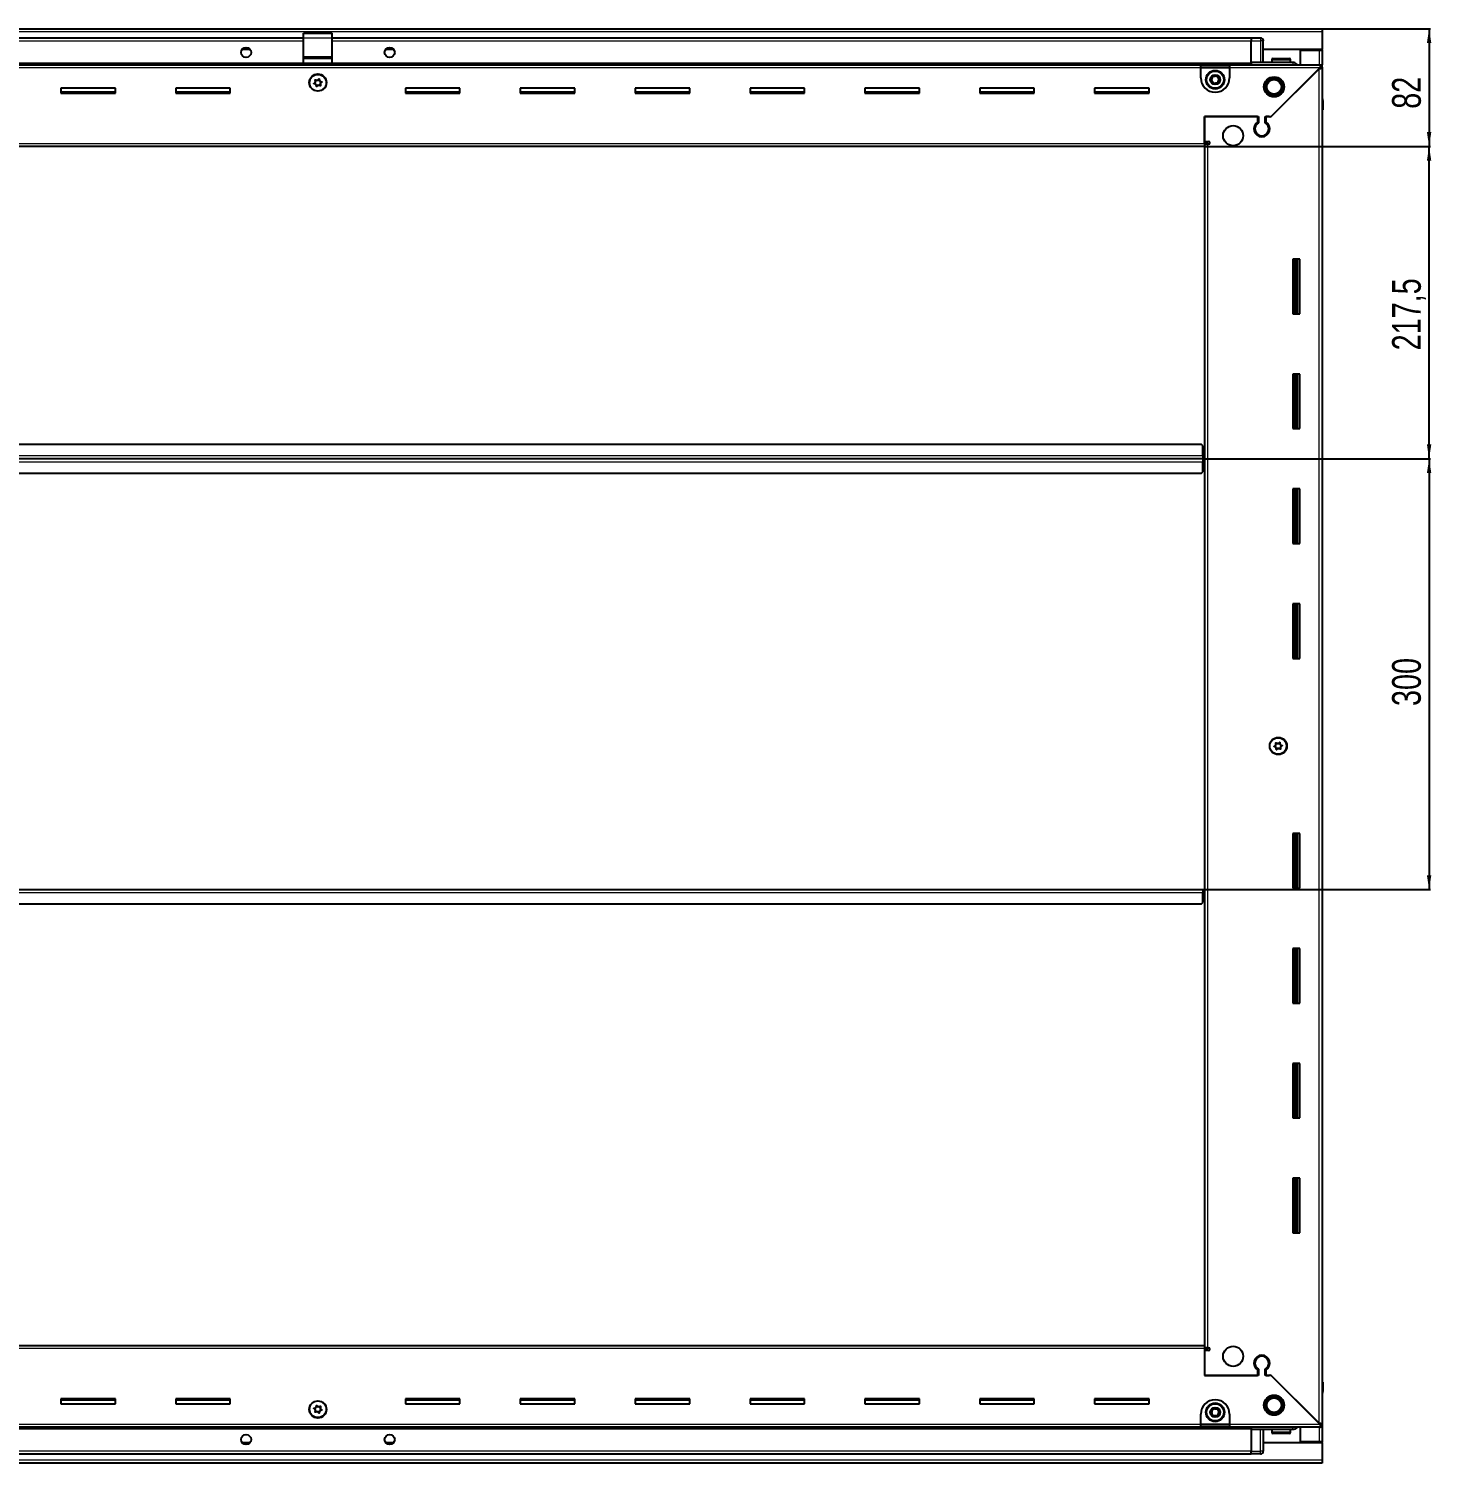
# Model space of a CAD drawing. Header units: millimetres. Extents: x 1219 to 4961, y 106 to 1896.
# Drawn here: x 3984 to 4961, y 677 to 1676 of the extents above; entities that cross this region are included whole.
import ezdxf

# ---------------------------------------------------------------- set-up
doc = ezdxf.new("R2010")
doc.units = ezdxf.units.MM
doc.layers.add('FORMAT', color=7, linetype='Continuous')
doc.styles.add('SLDTEXTSTYLE0', font='TXT', dxfattribs={"width": 0.75})
doc.dimstyles.new('SLDDIMSTYLE0', dxfattribs={"dimtxt": 20, "dimasz": 10, "dimexe": 0, "dimexo": 0.0625, "dimgap": 5, "dimtad": 2, "dimdec": 1, "dimrnd": 1e-09, "dimzin": 12, "dimdsep": 46, "dimtxsty": 'SLDTEXTSTYLE0', "dimsah": 1, "dimcen": 0.09, "dimadec": 0, "dimazin": 3, "dimtfac": 1, "dimtofl": 0, "dimtmove": 0, "dimatfit": 3, "dimfxl": 0, "dimfrac": 2, "dimtolj": 1, "dimtzin": 12, "dimarcsym": 0})

# ---------------------------------------------------------------- blocks, each defined once
blk = doc.blocks.new('_D_7')
at = {"layer": 'FORMAT'}
for p, q in [((4884.72, 1675.82), (4960.21, 1675.82)), ((4959.21, 1675.82), (4959.21, 1593.82)), ((4802.72, 1593.82), (4960.21, 1593.82))]:
    blk.add_line(p, q, dxfattribs=at)
for points in [[(4959.21, 1675.82), (4957.68, 1665.82), (4960.75, 1665.82)], [(4959.21, 1593.82), (4960.75, 1603.82), (4957.68, 1603.82)]]:
    blk.add_solid(points, dxfattribs=at)
at = {"layer": 'FORMAT', "insert": (4933.43, 1620.05), "char_height": 20, "attachment_point": 1, "rotation": 90, "style": 'SLDTEXTSTYLE0'}
blk.add_mtext('82', dxfattribs=at)
blk = doc.blocks.new('_D_8')
at = {"layer": 'FORMAT'}
for p, q in [((4802.72, 1593.82), (4960.21, 1593.82)), ((4959.21, 1376.32), (4959.21, 1593.82)), ((4801.72, 1376.32), (4960.21, 1376.32))]:
    blk.add_line(p, q, dxfattribs=at)
for points in [[(4959.21, 1593.82), (4957.68, 1583.82), (4960.75, 1583.82)], [(4959.21, 1376.32), (4960.75, 1386.32), (4957.68, 1386.32)]]:
    blk.add_solid(points, dxfattribs=at)
at = {"layer": 'FORMAT', "insert": (4933.43, 1451.82), "char_height": 20, "attachment_point": 1, "rotation": 90, "style": 'SLDTEXTSTYLE0'}
blk.add_mtext('217,5', dxfattribs=at)
blk = doc.blocks.new('_D_9')
at = {"layer": 'FORMAT'}
for p, q in [((4801.72, 1376.32), (4960.21, 1376.32)), ((4959.21, 1376.32), (4959.21, 1076.32)), ((4801.72, 1076.32), (4960.21, 1076.32))]:
    blk.add_line(p, q, dxfattribs=at)
for points in [[(4959.21, 1376.32), (4957.68, 1366.32), (4960.75, 1366.32)], [(4959.21, 1076.32), (4960.75, 1086.32), (4957.68, 1086.32)]]:
    blk.add_solid(points, dxfattribs=at)
at = {"layer": 'FORMAT', "insert": (4933.43, 1204.16), "char_height": 20, "attachment_point": 1, "rotation": 90, "style": 'SLDTEXTSTYLE0'}
blk.add_mtext('300', dxfattribs=at)

msp = doc.modelspace()

# ---------------------------------------------------------------- linework, layer by layer
at = {"color": 7, "linetype": 'Continuous', "lineweight": 25}
for p, q in [((3485.71, 1675.82), (4884.71, 1675.82)), ((4175.21, 1669.17), (3535.21, 1669.17)), ((4175.21, 1672.82), (4195.21, 1672.82)), ((4175.21, 1669.56), (4175.21, 1672.82)), ((4175.21, 1656.41), (4175.21, 1669.56)), ((4195.21, 1669.56), (4195.21, 1672.82)), ((4195.21, 1656.41), (4195.21, 1669.56)), ((4835.21, 1669.17), (4195.21, 1669.17)), ((4835.21, 1669.32), (4835.21, 1669.32)), ((4841.71, 1669.32), (4835.21, 1669.32)), ((4841.71, 1669.32), (4835.21, 1669.32)), ((4835.21, 1669.32), (4835.21, 1667.32)), ((4884.71, 1675.82), (4884.71, 1673.72)), ((4884.71, 1673.72), (4884.71, 1661.32)), ((4138.09, 1661.32), (4132.34, 1661.32)), ((4238.09, 1661.32), (4232.34, 1661.32)), ((4835.21, 1652.32), (4835.21, 1667.32)), ((4843.71, 1667.32), (4843.71, 1667.32)), ((4843.71, 1652.32), (4843.71, 1667.32)), ((4884.71, 1661.32), (4843.71, 1661.32)), ((4869.71, 1650.57), (4869.71, 1660.82)), ((4869.71, 1660.82), (4882.61, 1660.82)), ((4882.61, 1660.82), (4884.71, 1660.82)), ((4883.21, 1660.82), (4883.21, 1661.32)), ((4884.71, 1660.82), (4884.71, 1661.32)), ((4884.71, 1660.82), (4884.71, 1650.57)), ((3535.21, 1651.17), (4835.21, 1651.17)), ((3570.21, 1650.57), (4800.21, 1650.57)), ((4175.21, 1655.32), (4175.21, 1656.41)), ((4175.21, 1655.32), (4195.21, 1655.32)), ((4175.21, 1651.82), (4175.21, 1655.32)), ((4175.21, 1651.82), (4195.21, 1651.82)), ((4179.21, 1651.82), (4179.21, 1651.17)), ((4181.71, 1651.17), (4181.71, 1651.82)), ((4188.71, 1651.17), (4188.71, 1651.82)), ((4191.21, 1651.17), (4191.21, 1651.82)), ((4195.21, 1655.32), (4195.21, 1656.41)), ((4195.21, 1651.82), (4195.21, 1655.32)), ((4800.21, 1648.47), (4800.21, 1650.57)), ((4800.21, 1650.57), (4820.21, 1650.57)), ((4800.21, 1649.07), (4820.21, 1649.07)), ((4800.21, 1641.57), (4800.21, 1648.47)), ((4820.21, 1650.57), (4883.71, 1650.57)), ((4820.21, 1650.57), (4820.21, 1648.47)), ((4820.21, 1648.47), (4820.21, 1641.57)), ((4835.21, 1652.32), (4835.21, 1651.82)), ((4864.21, 1652.32), (4835.21, 1652.32)), ((4835.21, 1652.29), (4835.29, 1650.57)), ((4849.21, 1614.57), (4883.11, 1648.47)), ((4849.71, 1654.22), (4849.71, 1652.32)), ((4850.51, 1655.02), (4861.91, 1655.02)), ((4862.71, 1652.32), (4862.71, 1654.22)), ((4883.21, 1648.57), (4884.71, 1648.57)), ((4883.71, 1649.07), (4883.71, 1650.57)), ((4883.71, 1650.57), (4884.71, 1650.57)), ((4883.71, 1649.07), (4884.71, 1649.07)), ((4884.71, 1649.07), (4884.71, 1650.57)), ((4884.71, 1649.07), (4884.71, 1648.57)), ((4884.71, 1648.57), (4884.71, 704.07)), ((4882.61, 1647.97), (4848.51, 1613.87)), ((4044.21, 1634.32), (4006.21, 1634.32)), ((4006.21, 1634.32), (4006.21, 1630.82)), ((4044.21, 1631.57), (4006.21, 1631.57)), ((4006.21, 1630.82), (4044.21, 1630.82)), ((4044.21, 1630.82), (4044.21, 1634.32)), ((4124.21, 1634.32), (4086.21, 1634.32)), ((4086.21, 1634.32), (4086.21, 1630.82)), ((4124.21, 1631.57), (4086.21, 1631.57)), ((4086.21, 1630.82), (4124.21, 1630.82)), ((4124.21, 1630.82), (4124.21, 1634.32)), ((4284.21, 1634.32), (4246.21, 1634.32)), ((4246.21, 1634.32), (4246.21, 1630.82)), ((4284.21, 1631.57), (4246.21, 1631.57)), ((4246.21, 1630.82), (4284.21, 1630.82)), ((4284.21, 1630.82), (4284.21, 1634.32)), ((4364.21, 1634.32), (4326.21, 1634.32)), ((4326.21, 1634.32), (4326.21, 1630.82)), ((4364.21, 1631.57), (4326.21, 1631.57)), ((4326.21, 1630.82), (4364.21, 1630.82)), ((4364.21, 1630.82), (4364.21, 1634.32)), ((4444.21, 1634.32), (4406.21, 1634.32)), ((4406.21, 1634.32), (4406.21, 1630.82)), ((4444.21, 1631.57), (4406.21, 1631.57)), ((4406.21, 1630.82), (4444.21, 1630.82)), ((4444.21, 1630.82), (4444.21, 1634.32)), ((4524.21, 1634.32), (4486.21, 1634.32)), ((4486.21, 1634.32), (4486.21, 1630.82)), ((4524.21, 1631.57), (4486.21, 1631.57)), ((4486.21, 1630.82), (4524.21, 1630.82)), ((4524.21, 1630.82), (4524.21, 1634.32)), ((4604.21, 1634.32), (4566.21, 1634.32)), ((4566.21, 1634.32), (4566.21, 1630.82)), ((4604.21, 1631.57), (4566.21, 1631.57)), ((4566.21, 1630.82), (4604.21, 1630.82)), ((4604.21, 1630.82), (4604.21, 1634.32)), ((4684.21, 1634.32), (4646.21, 1634.32)), ((4646.21, 1634.32), (4646.21, 1630.82)), ((4684.21, 1631.57), (4646.21, 1631.57)), ((4646.21, 1630.82), (4684.21, 1630.82)), ((4684.21, 1630.82), (4684.21, 1634.32)), ((4764.21, 1634.32), (4726.21, 1634.32)), ((4726.21, 1634.32), (4726.21, 1630.82)), ((4764.21, 1631.57), (4726.21, 1631.57)), ((4726.21, 1630.82), (4764.21, 1630.82)), ((4764.21, 1630.82), (4764.21, 1634.32)), ((4884.71, 1627.15), (4884.71, 1627.15)), ((4884.71, 1619.32), (4885.21, 1619.32)), ((4885.06, 733.32), (4885.06, 1619.32)), ((4885.21, 1625.82), (4885.21, 1619.32)), ((4885.21, 1619.32), (4885.21, 1625.82)), ((4885.21, 1619.32), (4885.21, 1619.32)), ((4885.21, 1619.32), (4885.21, 1619.32)), ((4802.71, 1614.57), (4840.41, 1614.57)), ((4802.71, 1595.92), (4802.71, 1614.57)), ((4802.71, 1614.57), (4802.71, 1597.32)), ((4839.71, 1614.57), (4802.71, 1614.57)), ((4839.71, 1614.57), (4839.71, 1610.68)), ((4840.41, 1614.57), (4840.41, 1610.29)), ((4845.01, 1614.57), (4849.21, 1614.57)), ((4845.01, 1610.29), (4845.01, 1614.57)), ((4847.81, 1614.57), (4845.71, 1614.57)), ((4845.71, 1610.68), (4845.71, 1614.57)), ((4848.51, 1613.87), (4847.81, 1614.57)), ((4844.71, 1601.71), (4844.71, 1600.95)), ((4802.71, 1593.82), (3567.71, 1593.82)), ((4802.71, 1597.32), (4805.56, 1597.32)), ((4804.71, 1596.32), (4802.71, 1596.32)), ((4802.71, 1595.92), (4802.71, 1593.82)), ((4802.71, 1595.32), (4804.81, 1595.32)), ((4802.71, 1593.82), (4802.71, 758.82)), ((4804.71, 1595.32), (4804.71, 1596.32)), ((4805.56, 1595.32), (4804.81, 1595.32)), ((4864.21, 1515.32), (4864.21, 1477.32)), ((4869.21, 1515.32), (4864.21, 1515.32)), ((4865.24, 1515.32), (4865.24, 1477.32)), ((4865.27, 1515.32), (4865.27, 1477.32)), ((4867.06, 1515.32), (4867.06, 1477.32)), ((4869.21, 1477.32), (4869.21, 1515.32)), ((4864.21, 1477.32), (4869.21, 1477.32)), ((4864.21, 1435.32), (4864.21, 1397.32)), ((4869.21, 1435.32), (4864.21, 1435.32)), ((4865.24, 1435.32), (4865.24, 1397.32)), ((4865.27, 1435.32), (4865.27, 1397.32)), ((4867.06, 1435.32), (4867.06, 1397.32)), ((4869.21, 1397.32), (4869.21, 1435.32)), ((4864.21, 1397.32), (4869.21, 1397.32)), ((4800.71, 1386.32), (3569.71, 1386.32)), ((4801.71, 1385.32), (4800.71, 1386.32)), ((4801.71, 1378.42), (4801.71, 1385.32)), ((4801.96, 1379.17), (4801.71, 1379.17)), ((4801.96, 1376.32), (4801.96, 1379.17)), ((4801.71, 1376.32), (3568.71, 1376.32)), ((4801.71, 1378.42), (4801.71, 1376.32)), ((4801.71, 1376.32), (4801.71, 1374.22)), ((4801.71, 1367.32), (4801.71, 1374.22)), ((4801.71, 1373.47), (4801.96, 1373.47)), ((4801.96, 1373.47), (4801.96, 1376.32)), ((4802.71, 1376.32), (4801.96, 1376.32)), ((3569.71, 1366.32), (4800.71, 1366.32)), ((4800.71, 1366.32), (4801.71, 1367.32)), ((4864.21, 1355.32), (4864.21, 1317.32)), ((4869.21, 1355.32), (4864.21, 1355.32)), ((4865.24, 1355.32), (4865.24, 1317.32)), ((4865.27, 1355.32), (4865.27, 1317.32)), ((4867.06, 1355.32), (4867.06, 1317.32)), ((4869.21, 1317.32), (4869.21, 1355.32)), ((4864.21, 1317.32), (4869.21, 1317.32)), ((4864.21, 1275.32), (4864.21, 1237.32)), ((4869.21, 1275.32), (4864.21, 1275.32)), ((4865.24, 1275.32), (4865.24, 1237.32)), ((4865.27, 1275.32), (4865.27, 1237.32)), ((4867.06, 1275.32), (4867.06, 1237.32)), ((4869.21, 1237.32), (4869.21, 1275.32)), ((4864.21, 1237.32), (4869.21, 1237.32)), ((4864.21, 1115.32), (4864.21, 1077.32)), ((4869.21, 1115.32), (4864.21, 1115.32)), ((4865.24, 1115.32), (4865.24, 1077.32)), ((4865.27, 1115.32), (4865.27, 1077.32)), ((4867.06, 1115.32), (4867.06, 1077.32)), ((4869.21, 1077.32), (4869.21, 1115.32)), ((3568.71, 1076.32), (4801.71, 1076.32)), ((4801.71, 1076.32), (4801.71, 1074.22)), ((4801.71, 1067.32), (4801.71, 1074.22)), ((4801.71, 1073.47), (4801.96, 1073.47)), ((4801.96, 1073.47), (4801.96, 1076.32)), ((4801.96, 1076.32), (4802.71, 1076.32)), ((4864.21, 1077.32), (4869.21, 1077.32)), ((3569.71, 1066.32), (4800.71, 1066.32)), ((4800.71, 1066.32), (4801.71, 1067.32)), ((4864.21, 1035.32), (4864.21, 997.32)), ((4869.21, 1035.32), (4864.21, 1035.32)), ((4865.24, 1035.32), (4865.24, 997.32)), ((4865.27, 1035.32), (4865.27, 997.32)), ((4867.06, 1035.32), (4867.06, 997.32)), ((4869.21, 997.32), (4869.21, 1035.32)), ((4864.21, 997.32), (4869.21, 997.32)), ((4864.21, 955.32), (4864.21, 917.32)), ((4869.21, 955.32), (4864.21, 955.32)), ((4865.24, 955.32), (4865.24, 917.32)), ((4865.27, 955.32), (4865.27, 917.32)), ((4867.06, 955.32), (4867.06, 917.32)), ((4869.21, 917.32), (4869.21, 955.32)), ((4864.21, 917.32), (4869.21, 917.32)), ((4864.21, 875.32), (4864.21, 837.32)), ((4869.21, 875.32), (4864.21, 875.32)), ((4865.24, 875.32), (4865.24, 837.32)), ((4865.27, 875.32), (4865.27, 837.32)), ((4867.06, 875.32), (4867.06, 837.32)), ((4869.21, 837.32), (4869.21, 875.32)), ((4864.21, 837.32), (4869.21, 837.32)), ((3567.71, 758.82), (4802.71, 758.82)), ((4802.71, 758.82), (4802.71, 756.72)), ((4804.81, 757.32), (4802.71, 757.32)), ((4802.71, 756.72), (4802.71, 738.07)), ((4802.71, 756.32), (4804.71, 756.32)), ((4802.71, 755.32), (4802.71, 738.07)), ((4805.56, 755.32), (4802.71, 755.32)), ((4804.71, 756.32), (4804.71, 757.32)), ((4804.81, 757.32), (4805.56, 757.32)), ((4844.71, 751.7), (4844.71, 750.94)), ((4839.71, 741.96), (4839.71, 738.07)), ((4840.41, 742.36), (4840.41, 738.07)), ((4845.01, 738.07), (4845.01, 742.36)), ((4845.71, 738.07), (4845.71, 741.96)), ((4840.41, 738.07), (4802.71, 738.07)), ((4802.71, 738.07), (4839.71, 738.07)), ((4849.21, 738.07), (4845.01, 738.07)), ((4845.71, 738.07), (4847.81, 738.07)), ((4847.81, 738.07), (4848.51, 738.77)), ((4848.51, 738.77), (4882.61, 704.67)), ((4883.11, 704.17), (4849.21, 738.07)), ((4884.71, 733.32), (4885.21, 733.32)), ((4885.21, 733.32), (4885.21, 733.32)), ((4885.21, 726.82), (4885.21, 733.32)), ((4885.21, 733.32), (4885.21, 726.82)), ((4044.21, 721.82), (4006.21, 721.82)), ((4006.21, 721.82), (4006.21, 718.32)), ((4006.21, 721.07), (4044.21, 721.07)), ((4044.21, 718.32), (4044.21, 721.82)), ((4124.21, 721.82), (4086.21, 721.82)), ((4086.21, 721.82), (4086.21, 718.32)), ((4086.21, 721.07), (4124.21, 721.07)), ((4124.21, 718.32), (4124.21, 721.82)), ((4284.21, 721.82), (4246.21, 721.82)), ((4246.21, 721.82), (4246.21, 718.32)), ((4246.21, 721.07), (4284.21, 721.07)), ((4284.21, 718.32), (4284.21, 721.82)), ((4364.21, 721.82), (4326.21, 721.82)), ((4326.21, 721.82), (4326.21, 718.32)), ((4326.21, 721.07), (4364.21, 721.07)), ((4364.21, 718.32), (4364.21, 721.82)), ((4444.21, 721.82), (4406.21, 721.82)), ((4406.21, 721.82), (4406.21, 718.32)), ((4406.21, 721.07), (4444.21, 721.07)), ((4444.21, 718.32), (4444.21, 721.82)), ((4524.21, 721.82), (4486.21, 721.82)), ((4486.21, 721.82), (4486.21, 718.32)), ((4486.21, 721.07), (4524.21, 721.07)), ((4524.21, 718.32), (4524.21, 721.82)), ((4604.21, 721.82), (4566.21, 721.82)), ((4566.21, 721.82), (4566.21, 718.32)), ((4566.21, 721.07), (4604.21, 721.07)), ((4604.21, 718.32), (4604.21, 721.82)), ((4684.21, 721.82), (4646.21, 721.82)), ((4646.21, 721.82), (4646.21, 718.32)), ((4646.21, 721.07), (4684.21, 721.07)), ((4684.21, 718.32), (4684.21, 721.82)), ((4764.21, 721.82), (4726.21, 721.82)), ((4726.21, 721.82), (4726.21, 718.32)), ((4726.21, 721.07), (4764.21, 721.07)), ((4764.21, 718.32), (4764.21, 721.82)), ((4006.21, 718.32), (4044.21, 718.32)), ((4086.21, 718.32), (4124.21, 718.32)), ((4246.21, 718.32), (4284.21, 718.32)), ((4326.21, 718.32), (4364.21, 718.32)), ((4406.21, 718.32), (4444.21, 718.32)), ((4486.21, 718.32), (4524.21, 718.32)), ((4566.21, 718.32), (4604.21, 718.32)), ((4646.21, 718.32), (4684.21, 718.32)), ((4726.21, 718.32), (4764.21, 718.32)), ((4800.21, 704.17), (4800.21, 711.07)), ((4820.21, 711.07), (4820.21, 704.17)), ((4835.21, 701.47), (3535.21, 701.47)), ((4800.21, 702.07), (3570.21, 702.07)), ((4800.21, 702.07), (4800.21, 704.17)), ((4820.21, 703.57), (4800.21, 703.57)), ((4820.21, 702.07), (4800.21, 702.07)), ((4820.21, 704.17), (4820.21, 702.07)), ((4883.71, 702.07), (4820.21, 702.07)), ((4835.29, 702.07), (4835.21, 700.36)), ((4835.21, 700.32), (4835.21, 700.82)), ((4864.21, 700.32), (4835.21, 700.32)), ((4835.21, 700.32), (4835.21, 685.32)), ((4843.71, 700.32), (4843.71, 685.32)), ((4849.71, 700.32), (4849.71, 698.42)), ((4862.71, 698.42), (4862.71, 700.32)), ((4869.71, 691.82), (4869.71, 702.07)), ((4883.21, 704.07), (4884.71, 704.07)), ((4883.71, 703.57), (4883.71, 702.07)), ((4884.71, 703.57), (4883.71, 703.57)), ((4884.71, 702.07), (4883.71, 702.07)), ((4884.71, 704.07), (4884.71, 703.57)), ((4884.71, 703.57), (4884.71, 702.07)), ((4884.71, 702.07), (4884.71, 691.82)), ((4132.34, 691.32), (4138.09, 691.32)), ((4232.34, 691.32), (4238.09, 691.32)), ((4843.71, 691.32), (4884.71, 691.32)), ((4857.51, 697.62), (4850.51, 697.62)), ((4861.91, 697.62), (4857.51, 697.62)), ((4882.61, 691.82), (4869.71, 691.82)), ((4884.71, 691.82), (4882.61, 691.82)), ((4883.21, 691.32), (4883.21, 691.82)), ((4884.71, 691.32), (4884.71, 691.82)), ((4884.71, 691.32), (4884.71, 678.92)), ((3535.21, 683.47), (4835.21, 683.47)), ((4835.21, 683.32), (4835.21, 685.32)), ((4841.71, 683.32), (4835.21, 683.32)), ((4835.21, 683.32), (4835.21, 683.32)), ((4835.21, 683.32), (4835.21, 683.32)), ((4841.71, 683.32), (4835.21, 683.32)), ((4843.04, 683.82), (4843.04, 683.82)), ((4884.71, 676.82), (3485.71, 676.82)), ((4884.71, 678.92), (4884.71, 676.82))]:
    msp.add_line(p, q, dxfattribs=at)
at = {"color": 8, "linetype": 'Continuous', "lineweight": 18}
for p, q in [((4884.71, 1673.72), (3485.71, 1673.72)), ((4175.21, 1669.56), (4195.21, 1669.56)), ((4841.71, 1669.32), (4841.71, 1667.32)), ((4175.21, 1667.17), (3535.21, 1667.17)), ((4835.21, 1667.17), (4195.21, 1667.17)), ((4835.21, 1667.32), (4841.71, 1667.32)), ((4843.71, 1667.32), (4841.71, 1667.32)), ((4841.71, 1667.32), (4841.71, 1652.32)), ((4882.61, 1661.32), (4882.61, 1660.82)), ((4882.61, 1660.82), (4882.61, 1650.57)), ((4175.21, 1651.82), (3535.21, 1651.82)), ((4835.21, 1650.59), (3535.21, 1650.59)), ((4800.21, 1648.47), (3570.21, 1648.47)), ((4175.21, 1656.41), (4195.21, 1656.41)), ((4181.21, 1651.17), (4181.21, 1651.82)), ((4189.21, 1651.17), (4189.21, 1651.82)), ((4835.21, 1651.82), (4195.21, 1651.82)), ((4800.21, 1648.47), (4820.21, 1648.47)), ((4883.11, 1648.47), (4820.21, 1648.47)), ((4849.71, 1654.22), (4862.71, 1654.22)), ((4882.61, 704.67), (4882.61, 1647.97)), ((4884.71, 1625.82), (4885.21, 1625.82)), ((3567.71, 1595.92), (4802.71, 1595.92)), ((4804.81, 1595.32), (4804.81, 757.32)), ((4866.48, 1477.32), (4866.48, 1515.32)), ((4867.71, 1477.32), (4867.71, 1515.32)), ((4866.48, 1397.32), (4866.48, 1435.32)), ((4867.71, 1397.32), (4867.71, 1435.32)), ((4801.71, 1378.42), (3568.71, 1378.42)), ((3568.71, 1374.22), (4801.71, 1374.22)), ((4866.48, 1317.32), (4866.48, 1355.32)), ((4867.71, 1317.32), (4867.71, 1355.32)), ((4866.48, 1237.32), (4866.48, 1275.32)), ((4867.71, 1237.32), (4867.71, 1275.32)), ((4866.48, 1077.32), (4866.48, 1115.32)), ((4867.71, 1077.32), (4867.71, 1115.32)), ((3568.71, 1074.22), (4801.71, 1074.22)), ((4866.48, 997.32), (4866.48, 1035.32)), ((4867.71, 997.32), (4867.71, 1035.32)), ((4866.48, 917.32), (4866.48, 955.32)), ((4867.71, 917.32), (4867.71, 955.32)), ((4866.48, 837.32), (4866.48, 875.32)), ((4867.71, 837.32), (4867.71, 875.32)), ((4802.71, 756.72), (3567.71, 756.72)), ((4884.71, 726.82), (4885.21, 726.82)), ((3535.21, 702.06), (4835.21, 702.06)), ((3535.21, 700.82), (4835.21, 700.82)), ((3570.21, 704.17), (4800.21, 704.17)), ((4820.21, 704.17), (4800.21, 704.17)), ((4820.21, 704.17), (4883.11, 704.17)), ((4841.71, 685.32), (4841.71, 700.32)), ((4882.61, 702.07), (4882.61, 691.82)), ((4857.69, 698.42), (4849.71, 698.42)), ((4862.71, 698.42), (4857.69, 698.42)), ((4882.61, 691.82), (4882.61, 691.32)), ((3535.21, 685.47), (4835.21, 685.47)), ((4835.21, 685.32), (4841.71, 685.32)), ((4843.71, 685.32), (4841.71, 685.32)), ((4841.71, 683.32), (4841.71, 685.32)), ((4884.71, 678.92), (3485.71, 678.92))]:
    msp.add_line(p, q, dxfattribs=at)
at = {"color": 7, "linetype": 'Continuous', "lineweight": 25, "flags": 128}
msp.add_lwpolyline([(4843.57, 1668.08), (4843.67, 1667.71), (4843.71, 1667.32)], dxfattribs=at)
at = {"color": 7, "linetype": 'Continuous', "lineweight": 25}
for centre, radius in [((4135.21, 1659.32), 3.5), ((4235.21, 1659.32), 3.5), ((4185.21, 1638.32), 6), ((4185.21, 1638.17), 5.79), ((4185.21, 1638.17), 1.85), ((4810.21, 1640.32), 6.5), ((4810.21, 1640.32), 3.46), ((4851.21, 1635.32), 7), ((4851.21, 1635.32), 6.03), ((4851.21, 1635.32), 5.1), ((4822.71, 1601.32), 7), ((4854.21, 1176.32), 6), ((4854.06, 1176.32), 5.79), ((4854.06, 1176.32), 1.85), ((4822.71, 751.32), 7), ((4185.21, 714.32), 6), ((4185.21, 714.47), 5.79), ((4851.21, 717.32), 7), ((4851.21, 717.32), 6.03), ((4851.21, 717.32), 5.1), ((4185.21, 714.47), 1.85), ((4810.21, 712.32), 6.5), ((4810.21, 712.32), 3.46), ((4135.21, 693.32), 3.5), ((4235.21, 693.32), 3.5)]:
    msp.add_circle(centre, radius, dxfattribs=at)
at = {"color": 8, "linetype": 'Continuous', "lineweight": 18}
for centre in [(4810.21, 1640.32), (4810.21, 712.32)]:
    msp.add_circle(centre, 5.7, dxfattribs=at)
at = {"color": 7, "linetype": 'Continuous', "lineweight": 25}
for centre, radius, start, end in [((4841.71, 1667.32), 2, 0, 90), ((4843.91, 1652.52), 0.2, 180, 270), ((4850.51, 1654.22), 0.8, 90, 180), ((4861.91, 1654.22), 0.8, 0, 90), ((4810.21, 1641.57), 10, 180, 270), ((4810.21, 1640.32), 2.5, 160.11158, 220.11158), ((4810.21, 1640.32), 2.5, 100.11158, 160.11158), ((4810.21, 1640.32), 2.5, 220.11158, 280.11158), ((4810.21, 1640.32), 2.5, 40.11158, 100.11158), ((4810.21, 1641.57), 10, 270, 0), ((4810.21, 1640.32), 2.5, 280.11158, 340.11158), ((4810.21, 1640.32), 2.5, 340.11158, 40.11158), ((4883.21, 1625.82), 2, 0, 41.40962), ((4842.71, 1606.07), 5.5, 123.05573, 56.94427), ((4842.71, 1606.07), 4.8, 118.63099, 61.36901), ((4805.56, 1596.32), 1, 270, 90), ((4805.56, 756.32), 1, 270, 90), ((4842.71, 746.57), 5.5, 303.05573, 236.94427), ((4842.71, 746.57), 4.8, 298.63099, 241.36901), ((4810.21, 711.07), 10, 90, 180), ((4810.21, 711.07), 10, 0, 90), ((4883.21, 726.82), 2, 318.59038, 0), ((4810.21, 712.32), 2.5, 147.04236, 207.04236), ((4810.21, 712.32), 2.5, 207.04236, 267.04236), ((4810.21, 712.32), 2.5, 87.04236, 147.04236), ((4810.21, 712.32), 2.5, 267.04236, 327.04236), ((4810.21, 712.32), 2.5, 27.04236, 87.04236), ((4810.21, 712.32), 2.5, 327.04236, 27.04236), ((4843.91, 700.12), 0.2, 90, 180), ((4850.51, 698.42), 0.8, 180, 270), ((4861.91, 698.42), 0.8, 270, 0), ((4841.71, 685.32), 2, 270, 0), ((4841.71, 685.32), 2, 270, 288.58003), ((4841.71, 685.32), 2, 303.94202, 311.40962)]:
    msp.add_arc(centre, radius, start, end, dxfattribs=at)
for points, knots in [([(4835.21, 1652.32), (4835.21, 1652.29), (4835.21, 1652.21), (4835.21, 1651.59), (4835.21, 1651.01), (4835.21, 1650.62), (4835.21, 1650.59)], [0, 0, 0, 0, 0.324279, 0.648558, 0.972836, 1, 1, 1, 1]), ([(4867.43, 1650.57), (4867.31, 1650.77), (4866.92, 1651.42), (4865.77, 1652.13), (4864.73, 1652.26), (4864.21, 1652.32)], [0, 0, 0, 0, 0.18225, 0.591125, 1, 1, 1, 1]), ([(4882.61, 1647.97), (4882.87, 1648.02), (4883.36, 1648.11), (4884, 1648.24), (4884.47, 1648.37), (4884.69, 1648.48), (4884.71, 1648.55), (4884.71, 1648.57)], [0, 0, 0, 0, 0.230255, 0.448522, 0.666786, 0.88505, 1, 1, 1, 1]), ([(4883.71, 1650.57), (4883.67, 1650.55), (4883.58, 1650.49), (4883.44, 1650.1), (4883.31, 1649.54), (4883.2, 1648.96), (4883.14, 1648.6), (4883.11, 1648.47)], [0, 0, 0, 0, 0.2302553, 0.4485219, 0.6667858, 0.8850496, 1, 1, 1, 1]), ([(4183.33, 1640.24), (4183.32, 1640.23), (4183.3, 1640.21), (4183.3, 1640.15), (4183.31, 1640.01), (4183.4, 1639.64), (4183.54, 1639.11), (4183.37, 1638.5), (4183.02, 1638.13), (4182.71, 1637.88), (4182.54, 1637.72), (4182.49, 1637.64), (4182.47, 1637.6), (4182.48, 1637.57), (4182.5, 1637.54), (4182.55, 1637.49), (4182.8, 1637.39), (4183.26, 1637.29), (4183.9, 1636.98), (4184.15, 1636.31), (4184.21, 1635.84), (4184.29, 1635.58), (4184.33, 1635.53), (4184.35, 1635.51), (4184.38, 1635.5), (4184.42, 1635.51), (4184.46, 1635.52), (4184.53, 1635.57), (4184.7, 1635.72), (4184.97, 1635.99), (4185.37, 1636.31), (4185.99, 1636.42), (4186.5, 1636.23), (4186.87, 1636.1), (4187.02, 1636.07), (4187.07, 1636.09), (4187.1, 1636.1), (4187.12, 1636.13), (4187.13, 1636.19), (4187.12, 1636.34), (4187.02, 1636.71), (4186.89, 1637.23), (4187.05, 1637.84), (4187.41, 1638.21), (4187.71, 1638.46), (4187.89, 1638.63), (4187.94, 1638.71), (4187.95, 1638.75), (4187.95, 1638.78), (4187.93, 1638.81), (4187.88, 1638.85), (4187.63, 1638.95), (4187.17, 1639.06), (4186.53, 1639.37), (4186.27, 1640.03), (4186.22, 1640.51), (4186.14, 1640.76), (4186.1, 1640.82), (4186.07, 1640.84), (4186.04, 1640.85), (4186.01, 1640.84), (4185.97, 1640.82), (4185.9, 1640.78), (4185.73, 1640.63), (4185.46, 1640.36), (4185.06, 1640.04), (4184.43, 1639.93), (4183.93, 1640.11), (4183.56, 1640.25), (4183.41, 1640.27), (4183.35, 1640.26), (4183.34, 1640.25), (4183.33, 1640.24)], [0, 0, 0, 0, 0.002009, 0.00442, 0.009365, 0.025528, 0.067705, 0.095786, 0.124646, 0.150342, 0.160519, 0.163394, 0.165697, 0.167245, 0.168874, 0.17077, 0.178606, 0.211994, 0.249994, 0.287995, 0.321383, 0.329219, 0.331115, 0.332744, 0.334292, 0.336217, 0.338535, 0.341318, 0.349662, 0.375358, 0.404217, 0.432298, 0.474475, 0.490639, 0.496669, 0.49844, 0.5, 0.502009, 0.50442, 0.509365, 0.525528, 0.567705, 0.595786, 0.624646, 0.650342, 0.660519, 0.663394, 0.665697, 0.667245, 0.668874, 0.67077, 0.678606, 0.711994, 0.749994, 0.787995, 0.821383, 0.829219, 0.831115, 0.832744, 0.834292, 0.836217, 0.838535, 0.841318, 0.849662, 0.875358, 0.904217, 0.932298, 0.974475, 0.990639, 0.996669, 0.99844, 1, 1, 1, 1]), ([(4807.37, 1639.82), (4807.41, 1639.93), (4807.62, 1640.5), (4807.96, 1641.43), (4808.24, 1642.21), (4808.35, 1642.53)], [0, 0, 0, 0, 0.133125, 0.637099, 1, 1, 1, 1]), ([(4809.23, 1637.61), (4808.9, 1638), (4808.28, 1638.74), (4807.66, 1639.48), (4807.37, 1639.82)], [0, 0, 0, 0, 0.5346859, 1, 1, 1, 1]), ([(4808.35, 1642.53), (4808.86, 1642.62), (4809.81, 1642.79), (4810.76, 1642.96), (4811.2, 1643.04)], [0, 0, 0, 0, 0.534686, 1, 1, 1, 1]), ([(4811.2, 1643.04), (4811.53, 1642.64), (4812.15, 1641.91), (4812.77, 1641.17), (4813.06, 1640.83)], [0, 0, 0, 0, 0.534686, 1, 1, 1, 1]), ([(4813.06, 1640.83), (4812.94, 1640.51), (4812.66, 1639.73), (4812.32, 1638.8), (4812.12, 1638.23), (4812.07, 1638.12)], [0, 0, 0, 0, 0.3629006, 0.8668753, 1, 1, 1, 1]), ([(4812.07, 1638.12), (4811.57, 1638.03), (4810.62, 1637.86), (4809.67, 1637.69), (4809.23, 1637.61)], [0, 0, 0, 0, 0.534686, 1, 1, 1, 1]), ([(4852.43, 1178.6), (4852.42, 1178.59), (4852.4, 1178.57), (4852.38, 1178.51), (4852.38, 1178.37), (4852.43, 1177.98), (4852.51, 1177.45), (4852.27, 1176.86), (4851.88, 1176.53), (4851.55, 1176.32), (4851.35, 1176.18), (4851.29, 1176.11), (4851.28, 1176.07), (4851.28, 1176.03), (4851.29, 1176), (4851.34, 1175.95), (4851.57, 1175.82), (4852.02, 1175.67), (4852.62, 1175.29), (4852.8, 1174.6), (4852.8, 1174.12), (4852.85, 1173.86), (4852.88, 1173.8), (4852.9, 1173.77), (4852.93, 1173.76), (4852.97, 1173.76), (4853.01, 1173.78), (4853.09, 1173.81), (4853.27, 1173.94), (4853.57, 1174.18), (4854.01, 1174.46), (4854.64, 1174.49), (4855.12, 1174.25), (4855.47, 1174.08), (4855.62, 1174.03), (4855.67, 1174.04), (4855.7, 1174.05), (4855.73, 1174.08), (4855.74, 1174.14), (4855.75, 1174.28), (4855.69, 1174.66), (4855.62, 1175.2), (4855.85, 1175.79), (4856.25, 1176.11), (4856.58, 1176.33), (4856.77, 1176.47), (4856.83, 1176.54), (4856.85, 1176.58), (4856.85, 1176.61), (4856.84, 1176.64), (4856.79, 1176.7), (4856.55, 1176.82), (4856.1, 1176.98), (4855.5, 1177.36), (4855.33, 1178.05), (4855.33, 1178.53), (4855.28, 1178.79), (4855.25, 1178.85), (4855.22, 1178.87), (4855.19, 1178.88), (4855.16, 1178.88), (4855.12, 1178.87), (4855.04, 1178.83), (4854.86, 1178.7), (4854.56, 1178.46), (4854.12, 1178.19), (4853.49, 1178.15), (4853.01, 1178.4), (4852.65, 1178.57), (4852.51, 1178.61), (4852.45, 1178.61), (4852.44, 1178.6), (4852.43, 1178.6)], [0, 0, 0, 0, 0.002009, 0.00442, 0.009365, 0.025528, 0.067705, 0.095786, 0.124646, 0.150342, 0.160519, 0.163394, 0.165697, 0.167245, 0.168874, 0.17077, 0.178606, 0.211994, 0.249994, 0.287995, 0.321383, 0.329219, 0.331115, 0.332744, 0.334292, 0.336217, 0.338535, 0.341318, 0.349662, 0.375358, 0.404217, 0.432298, 0.474475, 0.490639, 0.496669, 0.49844, 0.5, 0.502009, 0.50442, 0.509365, 0.525528, 0.567705, 0.595786, 0.624646, 0.650342, 0.660519, 0.663394, 0.665697, 0.667245, 0.668874, 0.67077, 0.678606, 0.711994, 0.749994, 0.787995, 0.821383, 0.829219, 0.831115, 0.832744, 0.834292, 0.836217, 0.838535, 0.841318, 0.849662, 0.875358, 0.904217, 0.932298, 0.974475, 0.990639, 0.996669, 0.99844, 1, 1, 1, 1]), ([(4183.33, 712.4), (4183.34, 712.4), (4183.36, 712.38), (4183.42, 712.38), (4183.56, 712.4), (4183.93, 712.54), (4184.43, 712.72), (4185.06, 712.61), (4185.46, 712.29), (4185.74, 712.01), (4185.92, 711.85), (4186, 711.81), (4186.04, 711.8), (4186.07, 711.81), (4186.1, 711.83), (4186.14, 711.88), (4186.22, 712.14), (4186.27, 712.61), (4186.53, 713.28), (4187.17, 713.59), (4187.63, 713.69), (4187.88, 713.79), (4187.93, 713.84), (4187.95, 713.87), (4187.95, 713.9), (4187.94, 713.93), (4187.92, 713.97), (4187.87, 714.04), (4187.71, 714.19), (4187.41, 714.43), (4187.05, 714.8), (4186.88, 715.41), (4187.02, 715.94), (4187.12, 716.32), (4187.13, 716.47), (4187.12, 716.52), (4187.1, 716.55), (4187.06, 716.56), (4187.01, 716.57), (4186.86, 716.54), (4186.5, 716.41), (4185.99, 716.23), (4185.37, 716.34), (4184.97, 716.66), (4184.69, 716.94), (4184.51, 717.09), (4184.43, 717.14), (4184.39, 717.15), (4184.35, 717.14), (4184.33, 717.12), (4184.29, 717.06), (4184.21, 716.81), (4184.15, 716.33), (4183.9, 715.67), (4183.26, 715.36), (4182.8, 715.25), (4182.55, 715.15), (4182.5, 715.11), (4182.48, 715.08), (4182.47, 715.05), (4182.48, 715.01), (4182.5, 714.98), (4182.56, 714.91), (4182.72, 714.76), (4183.02, 714.52), (4183.37, 714.14), (4183.54, 713.53), (4183.4, 713.01), (4183.3, 712.63), (4183.29, 712.48), (4183.31, 712.43), (4183.32, 712.41), (4183.33, 712.4)], [0, 0, 0, 0, 0.002009, 0.00442, 0.009365, 0.025528, 0.067705, 0.095786, 0.124646, 0.150342, 0.160519, 0.163394, 0.165697, 0.167245, 0.168874, 0.17077, 0.178606, 0.211994, 0.249994, 0.287995, 0.321383, 0.329219, 0.331115, 0.332744, 0.334292, 0.336217, 0.338535, 0.341318, 0.349662, 0.375358, 0.404217, 0.432298, 0.474475, 0.490639, 0.496669, 0.49844, 0.5, 0.502009, 0.50442, 0.509365, 0.525528, 0.567705, 0.595786, 0.624646, 0.650342, 0.660519, 0.663394, 0.665697, 0.667245, 0.668874, 0.67077, 0.678606, 0.711994, 0.749994, 0.787995, 0.821383, 0.829219, 0.831115, 0.832744, 0.834292, 0.836217, 0.838535, 0.841318, 0.849662, 0.875358, 0.904217, 0.932298, 0.974475, 0.990639, 0.996669, 0.99844, 1, 1, 1, 1]), ([(4807.33, 712.47), (4807.61, 712.91), (4808.14, 713.71), (4808.66, 714.52), (4808.9, 714.89)], [0, 0, 0, 0, 0.534686, 1, 1, 1, 1]), ([(4808.64, 709.9), (4808.41, 710.36), (4807.97, 711.22), (4807.53, 712.07), (4807.33, 712.47)], [0, 0, 0, 0, 0.534686, 1, 1, 1, 1]), ([(4811.53, 709.75), (4811.18, 709.77), (4810.36, 709.81), (4809.37, 709.86), (4808.77, 709.89), (4808.64, 709.9)], [0, 0, 0, 0, 0.3629006, 0.8668753, 1, 1, 1, 1]), ([(4808.9, 714.89), (4809.03, 714.89), (4809.62, 714.86), (4810.62, 714.81), (4811.44, 714.76), (4811.78, 714.75)], [0, 0, 0, 0, 0.1331247, 0.6370994, 1, 1, 1, 1]), ([(4813.1, 712.17), (4812.82, 711.74), (4812.29, 710.93), (4811.77, 710.13), (4811.53, 709.75)], [0, 0, 0, 0, 0.534686, 1, 1, 1, 1]), ([(4811.78, 714.75), (4812.02, 714.29), (4812.46, 713.43), (4812.89, 712.57), (4813.1, 712.17)], [0, 0, 0, 0, 0.534686, 1, 1, 1, 1]), ([(4835.21, 700.32), (4835.21, 700.36), (4835.21, 700.44), (4835.21, 701.05), (4835.21, 701.63), (4835.21, 702.03), (4835.21, 702.06)], [0, 0, 0, 0, 0.324279, 0.648558, 0.972836, 1, 1, 1, 1]), ([(4867.43, 702.07), (4867.31, 701.87), (4866.92, 701.22), (4865.77, 700.51), (4864.73, 700.39), (4864.21, 700.32)], [0, 0, 0, 0, 0.18225, 0.591125, 1, 1, 1, 1]), ([(4884.71, 704.07), (4884.69, 704.12), (4884.63, 704.21), (4884.24, 704.34), (4883.68, 704.47), (4883.1, 704.58), (4882.74, 704.65), (4882.61, 704.67)], [0, 0, 0, 0, 0.2302553, 0.4485219, 0.6667858, 0.8850496, 1, 1, 1, 1]), ([(4883.11, 704.17), (4883.16, 703.92), (4883.25, 703.43), (4883.38, 702.79), (4883.51, 702.32), (4883.62, 702.1), (4883.69, 702.08), (4883.71, 702.07)], [0, 0, 0, 0, 0.230255, 0.448522, 0.666786, 0.88505, 1, 1, 1, 1])]:
    msp.add_open_spline(points, degree=3, knots=knots, dxfattribs=at)
at = {"color": 8, "linetype": 'Continuous', "lineweight": 18}
for points, knots in [([(4864.21, 1652.32), (4864.21, 1652.28), (4864.21, 1652.2), (4864.21, 1651.77), (4864.21, 1651.31), (4864.21, 1650.9), (4864.21, 1650.63), (4864.21, 1650.57)], [0, 0, 0, 0, 0.359753, 0.553414, 0.751185, 0.948956, 1, 1, 1, 1]), ([(4864.21, 700.32), (4864.21, 700.37), (4864.21, 700.44), (4864.21, 700.88), (4864.21, 701.33), (4864.21, 701.75), (4864.21, 702.02), (4864.21, 702.07)], [0, 0, 0, 0, 0.3597529, 0.5534142, 0.7511852, 0.9489563, 1, 1, 1, 1])]:
    msp.add_open_spline(points, degree=3, knots=knots, dxfattribs=at)
at = {"color": 7, "linetype": 'Continuous', "lineweight": 25}
for points in [[(4882.61, 1647.97), (4882.69, 1648.02), (4882.85, 1648.12), (4883.05, 1648.27), (4883.19, 1648.42), (4883.2, 1648.52), (4883.21, 1648.57)], [(4883.71, 1649.07), (4883.66, 1649.06), (4883.56, 1649.05), (4883.41, 1648.91), (4883.26, 1648.71), (4883.16, 1648.55), (4883.11, 1648.47)], [(4883.21, 704.07), (4883.2, 704.12), (4883.19, 704.22), (4883.05, 704.37), (4882.85, 704.52), (4882.69, 704.62), (4882.61, 704.67)], [(4883.11, 704.17), (4883.16, 704.09), (4883.26, 703.94), (4883.41, 703.74), (4883.56, 703.6), (4883.66, 703.58), (4883.71, 703.57)]]:
    msp.add_open_spline(points, degree=3, dxfattribs=at)

# ---------------------------------------------------------------- dimensions: what is measured, and where the dimension line sits
at = {"layer": 'FORMAT'}
for base, p1, p2, picture, middle in [((4959.21, 1593.82), (4884.71, 1675.82), (4802.71, 1593.82), '_D_7', (4959.21, 1634.82)), ((4959.21, 1593.82), (4801.71, 1376.32), (4802.71, 1593.82), '_D_8', (4959.21, 1485.07)), ((4959.21, 1076.32), (4801.71, 1376.32), (4801.71, 1076.32), '_D_9', (4959.21, 1226.32))]:
    dim = msp.add_linear_dim(base=base, p1=p1, p2=p2, angle=90, dimstyle='SLDDIMSTYLE0', dxfattribs=at)
    dim.commit()
    dim.dimension.update_dxf_attribs({"geometry": picture, "text_midpoint": middle, "dimtype": 160})

doc.saveas('drawing.dxf')
